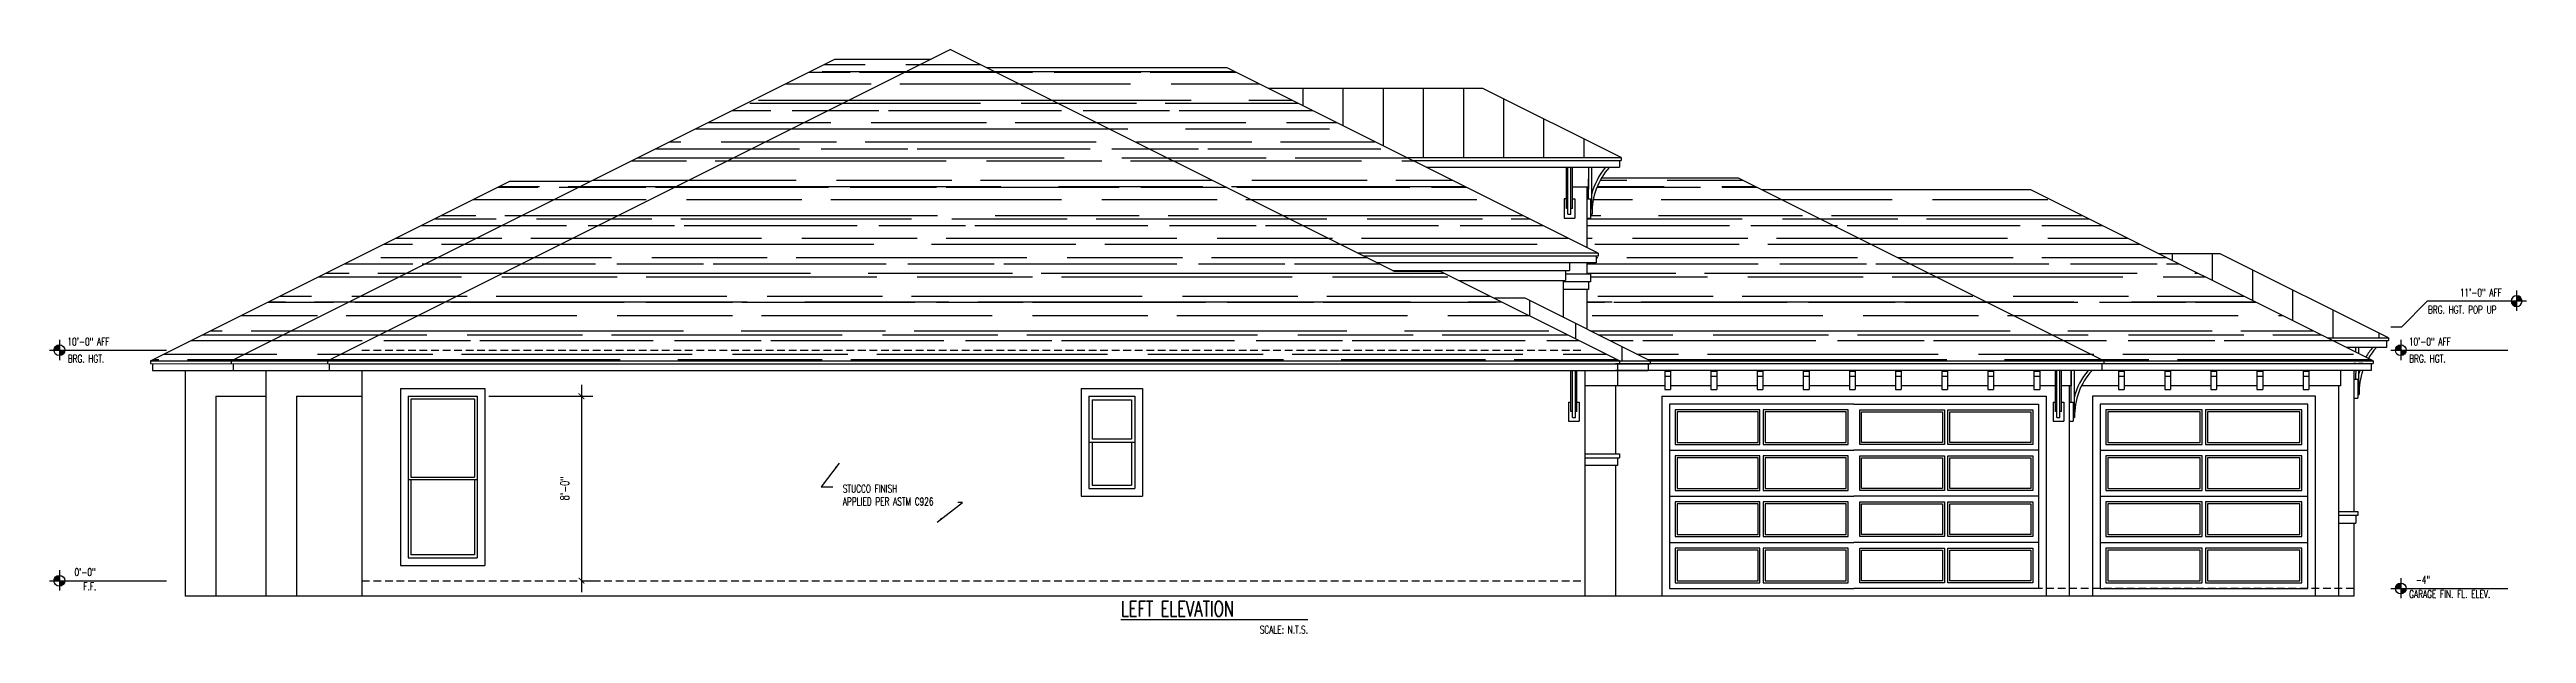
# Model space of a CAD drawing. Header units: inches. Extents: x -25328 to 8149, y -5530 to 4336.
# Drawn here: x -6075 to -4786, y 892 to 1196 of the extents above; entities that cross this region are included whole.
import ezdxf

# ---------------------------------------------------------------- set-up
doc = ezdxf.new("R2010")
doc.units = ezdxf.units.IN
doc.header["$LTSCALE"] = 16
doc.header["$MEASUREMENT"] = 0
doc.linetypes.add('ALPINE_SOLID', pattern=[0])
doc.linetypes.add('HIDDEN', pattern=[0.375, 0.25, -0.125])
doc.layers.get('0').update_dxf_attribs({"linetype": 'CONTINUOUS'})
doc.layers.get('DEFPOINTS').update_dxf_attribs({"linetype": 'CONTINUOUS'})
for name, color, linetype in [('CONC.', 3, 'CONTINUOUS'), ('DIM', 5, 'CONTINUOUS'), ('DIMS', 5, 'CONTINUOUS'), ('HATCH', 8, 'CONTINUOUS'), ('Layer_Notes', 7, 'ALPINE_SOLID'), ('ROOF', 1, 'CONTINUOUS'), ('TEXT', 11, 'CONTINUOUS'), ('WALLS EXT', 6, 'CONTINUOUS'), ('WALLS INT', 6, 'CONTINUOUS'), ('WINDOWS', 1, 'CONTINUOUS')]:
    doc.layers.add(name, color=color, linetype=linetype)
doc.styles.add('PAYTAS RM', font='romans.shx', dxfattribs={"width": 0.7, "height": 4.5})
doc.styles.add('PAYTS NOTES', font='romans.shx', dxfattribs={"width": 0.7, "height": 4.5})
doc.dimstyles.new('DIM- PAYTAS', dxfattribs={"dimscale": 48, "dimtxt": 0.1, "dimasz": 0.0625, "dimexe": 0.125, "dimexo": 0.125, "dimgap": 0.125, "dimtad": 1, "dimdec": 1, "dimzin": 3, "dimdsep": 46, "dimlunit": 4, "dimtxsty": 'PAYTAS RM', "dimblk": 'ARCHTICK', "dimcen": 0.09, "dimdle": 0.125, "dimclrd": 5, "dimclre": 5, "dimclrt": 11, "dimadec": 0, "dimazin": 0, "dimtfac": 1, "dimtdec": 1, "dimtofl": 0, "dimtmove": 2, "dimatfit": 3, "dimfxl": 0, "dimfrac": 2, "dimtolj": 1, "dimtzin": 3, "dimarcsym": 0})

# ---------------------------------------------------------------- blocks, each defined once
blk = doc.blocks.new('_ArchTick')
at = {"color": 0, "linetype": 'ByBlock', "const_width": 0.15}
blk.add_lwpolyline([(-0.5, -0.5), (0.5, 0.5)], dxfattribs=at)
blk = doc.blocks.new('ELEVBUB')
for p, q in [((-0.142, 0), (0.078, 0)), ((0, 0.151), (0, -0.142))]:
    blk.add_line(p, q)
at = {"const_width": 0.0781}
for points in [[(0, 0.039, 0.414214), (-0.039, 0, 1)], [(0, -0.039, 0.414213), (0.039, 0, 1)]]:
    blk.add_lwpolyline(points, format="xyb", dxfattribs=at)
blk.add_circle((0, 0), 0.0781)
blk = doc.blocks.new('*D1415')
at = {"layer": 'DEFPOINTS', "color": 0, "transparency": 16777216}
for p in [(-5852.3, 1015.9), (-5801, 919.9), (-5798.1, 919.9)]:
    blk.add_point(p, dxfattribs=at)
at = {"layer": 'DIM', "color": 5, "lineweight": -2, "transparency": 16777216}
for p, q in [((-5798.1, 1021.9), (-5798.1, 913.9)), ((-5846.3, 1015.9), (-5792.1, 1015.9)), ((-5795, 919.9), (-5792.1, 919.9))]:
    blk.add_line(p, q, dxfattribs=at)
at = {"layer": 'DIM', "color": 5, "lineweight": -2, "transparency": 16777216, "xscale": 3, "yscale": 3, "zscale": 3}
for p, rotation in [((-5798.1, 1015.9), 90), ((-5798.1, 919.9), 270)]:
    blk.add_blockref('_ArchTick', p, dxfattribs=dict(at, rotation=rotation))
at = {"layer": 'DIM', "color": 11, "transparency": 16777216, "insert": (-5806.8, 967.9), "char_height": 4.5, "attachment_point": 5, "rotation": 90, "style": 'PAYTAS RM', "bg_fill": 3, "box_fill_scale": 1.25, "bg_fill_color": 256, "bg_fill_true_color": 13158600, "bg_fill_transparency": 0}
blk.add_mtext('\\A1;8\'-0"', dxfattribs=at)

msp = doc.modelspace()

# ---------------------------------------------------------------- hatches: boundary and pattern name
at = {"layer": 'HATCH'}
h = msp.add_hatch(dxfattribs=at)
h.set_pattern_fill('AR-RROOF', color=8, scale=15, style=0)
h.paths.add_polyline_path([(-5044.26653189, 1123.40700971), (-5184.26653189, 1123.40700971), (-5006.26653189, 1034.40700971), (-4866.26653189, 1034.40700971)])
h.paths.add_polyline_path([(-5196.26653189, 1129.40700971), (-5267.64250451, 1129.40700971, 0.1407872555), (-5272.47750205, 1110.62914566), (-5273.26653189, 1110.62914566), (-5273.26653189, 1108.62914566), (-5275.26653189, 1108.62914566), (-5275.26653189, 1093.37914566), (-5269.26653189, 1090.37914566), (-5269.26653189, 1088.87914566), (-5270.26653189, 1088.87914566), (-5270.26653189, 1085.37914566), (-5275.26653189, 1085.37914566), (-5275.26653189, 1079.5162353), (-5273.26653189, 1079.5162353), (-5273.26653189, 1075.5162353), (-5274.26653189, 1075.5162353), (-5274.26653189, 1071.5162353), (-5275.26653189, 1071.5162353), (-5275.26653189, 1050.90700971), (-5242.26653189, 1034.40700971), (-5006.26653189, 1034.40700971)])
h.paths.add_polyline_path([(-5462.26653189, 1186.87914566), (-5587.2108038, 1186.87914566), (-5394.2108038, 1090.37914566), (-5269.26653189, 1090.37914566)])
h.paths.add_polyline_path([(-5351.26653189, 1080.90700971), (-5375.26653189, 1080.90700971), (-5376.2108038, 1081.37914566), (-5606.26653189, 1196.40700971), (-5930.26653189, 1034.40700971), (-5281.01653189, 1034.40700971), (-5281.01653189, 1045.78200971)])
h.paths.add_polyline_path([(-5281.01653189, 1045.78200971), (-5281.01653189, 1034.40700971), (-5258.26653189, 1034.40700971)])
h.paths.add_polyline_path([(-5616.26653189, 1191.40700971), (-5666.26653189, 1191.40700971), (-5980.26653189, 1034.40700971), (-5930.26653189, 1034.40700971)])
h.paths.add_polyline_path([(-5793.26653189, 1127.90700971), (-5835.26653189, 1127.90700971), (-6022.26653189, 1034.40700971), (-5980.26653189, 1034.40700971)])

# ---------------------------------------------------------------- linework, layer by layer
at = {"layer": 'CONC.'}
for p in [(-5912.26653189, 911.87914566), (-4876.26653189, 911.87914566)]:
    msp.add_line(p, (-6004.26653189, 911.87914566), dxfattribs=at)
at = {"layer": 'DIM'}
msp.add_line((-5269.26653189, 1090.37914566), (-5269.26653189, 1088.87914566), dxfattribs=at)
at = {"layer": 'DIMS'}
for p, q in [((-5274.26653189, 1124.68097185), (-5282.70403189, 1124.68097185)), ((-4838.13410057, 1065.44447823), (-4851.44639548, 1051.87914566)), ((-4794.40283183, 1065.44447823), (-4838.13410057, 1065.44447823)), ((-4851.44639548, 1051.87914566), (-4856.9729316, 1051.87914566)), ((-6066.8316699, 1039.87914566), (-6013.91667861, 1039.87914566)), ((-4849.04997531, 1039.87914566), (-4796.13498402, 1039.87914566)), ((-5254.52015951, 1021.39358901), (-5259.26653189, 1021.39358901)), ((-6066.8316699, 919.87914566), (-6013.91667861, 919.87914566)), ((-4849.04997531, 915.87914566), (-4796.13498402, 915.87914566))]:
    msp.add_line(p, q, dxfattribs=at)
at = {"layer": 'HATCH', "color": 8, "linetype": 'HIDDEN'}
for p, q in [((-5912.26653189, 1039.87914566), (-5276.26653189, 1039.87914566)), ((-5912.26653189, 919.87914566), (-5276.26653189, 919.87914566)), ((-4876.26653189, 915.87914566), (-5129.70524039, 915.87914566))]:
    msp.add_line(p, q, dxfattribs=at)
at = {"layer": 'Layer_Notes', "color": 8}
for p, q in [((-5422.90845088, 1176.12914566), (-5422.90845088, 1167.20010515)), ((-5402.03103388, 1176.12914566), (-5402.03103388, 1156.76139665)), ((-5381.15361688, 1176.12914566), (-5381.15361688, 1146.32268816)), ((-5360.27619988, 1176.12914566), (-5360.27619988, 1140.12914566)), ((-5339.39878288, 1176.12914566), (-5339.39878288, 1140.12914566)), ((-5318.52136589, 1170.75656266), (-5318.52136589, 1140.12914566)), ((-5297.64394889, 1160.31785416), (-5297.64394889, 1140.12914566)), ((-5276.76653189, 1149.87914566), (-5276.76653189, 1140.12914566)), ((-4970.77619988, 1090.09849991), (-4970.77619988, 1086.6618437)), ((-4949.89878288, 1090.09849991), (-4949.89878288, 1076.2231352)), ((-4929.02136589, 1081.75656266), (-4929.02136589, 1065.7844267)), ((-4908.14394889, 1071.31785416), (-4908.14394889, 1055.3457182)), ((-5305.01653189, 1065.78200971), (-5305.01653189, 1057.78200971)), ((-4887.26653189, 1060.87914566), (-4887.26653189, 1046.37914566)), ((-5281.01653189, 1053.78200971), (-5281.01653189, 1045.78200971)), ((-4863.26653189, 1048.87914566), (-4863.26653189, 1046.37914566)), ((-5257.01653189, 1041.78200971), (-5257.01653189, 1034.40700971))]:
    msp.add_line(p, q, dxfattribs=at)
at = {"layer": 'ROOF', "color": 6}
for p, q in [((-5980.26653189, 1034.40700971), (-5666.26653189, 1191.40700971)), ((-5930.26653189, 1034.40700971), (-5606.26653189, 1196.40700971)), ((-5666.26653189, 1191.40700971), (-5616.26653189, 1191.40700971)), ((-5375.26653189, 1080.90700971), (-5606.26653189, 1196.40700971)), ((-5462.26653189, 1186.87914566), (-5587.2108038, 1186.87914566)), ((-5269.26653189, 1090.37914566), (-5462.26653189, 1186.87914566)), ((-5329.26653189, 1176.12914566), (-5440.76653189, 1176.12914566)), ((-5257.26653189, 1140.12914566), (-5329.26653189, 1176.12914566)), ((-5368.76653189, 1140.12914566), (-5257.26653189, 1140.12914566)), ((-5358.76653189, 1135.12914566), (-5258.26653189, 1135.12914566)), ((-5258.26653189, 1138.62914566), (-5258.26653189, 1135.12914566)), ((-6022.26653189, 1034.40700971), (-5835.26653189, 1127.90700971)), ((-5835.26653189, 1127.90700971), (-5793.26653189, 1127.90700971)), ((-5275.26653189, 1124.68097185), (-5275.26653189, 1093.37914566)), ((-5196.26653189, 1129.40700971), (-5267.64250451, 1129.40700971)), ((-5006.26653189, 1034.40700971), (-5196.26653189, 1129.40700971)), ((-5044.26653189, 1123.40700971), (-5184.26653189, 1123.40700971)), ((-4866.26653189, 1034.40700971), (-5044.26653189, 1123.40700971)), ((-5269.26653189, 1090.37914566), (-5394.2108038, 1090.37914566)), ((-5270.26653189, 1085.37914566), (-5384.2108038, 1085.37914566)), ((-5275.26653189, 1085.37914566), (-5275.26653189, 1079.5162353)), ((-5270.26653189, 1088.87914566), (-5270.26653189, 1085.37914566)), ((-4945.70524039, 1090.09849991), (-4977.6495123, 1090.09849991)), ((-4858.26653189, 1046.37914566), (-4945.70524039, 1090.09849991)), ((-5351.26653189, 1080.90700971), (-5375.26653189, 1080.90700971)), ((-5258.26653189, 1034.40700971), (-5351.26653189, 1080.90700971)), ((-5287.26653189, 1056.90700971), (-5287.26653189, 1076.14358901)), ((-5275.26653189, 1071.5162353), (-5275.26653189, 1050.90700971)), ((-5307.29515437, 1066.92132095), (-5323.29515437, 1066.92132095)), ((-5242.26653189, 1034.40700971), (-5307.29515437, 1066.92132095)), ((-4859.26653189, 1044.87914566), (-4859.26653189, 1041.37914566)), ((-6022.26653189, 1034.40700971), (-5242.26653189, 1034.40700971)), ((-6022.26653189, 1034.40700971), (-6022.26653189, 1033.01667742)), ((-6021.26653189, 1033.0165011), (-6021.26653189, 1029.40700971)), ((-5980.26653189, 1034.40700971), (-5980.26653189, 1033.00927187)), ((-5979.26653189, 1033.00909554), (-5979.26653189, 1029.40700971)), ((-5929.26653189, 1032.90700971), (-5929.26653189, 1029.40700971)), ((-5259.26653189, 1032.90700971), (-5259.26653189, 1029.40700971)), ((-5243.26653189, 1032.90700971), (-5243.26653189, 1029.40700971)), ((-5007.26653189, 1032.90700971), (-5007.26653189, 1029.40700971)), ((-4859.26653189, 1041.37914566), (-4880.2108038, 1041.37914566)), ((-4870.79128511, 1034.40700971), (-4873.76653189, 1034.40700971)), ((-4867.26653189, 1032.90700971), (-4867.26653189, 1029.40700971)), ((-6021.26653189, 1029.37914566), (-5243.26653189, 1029.37914566)), ((-5912.26653189, 1029.37914566), (-5912.26653189, 911.87914566)), ((-5276.26653189, 1029.37914566), (-5276.26653189, 911.87914566)), ((-4867.26653189, 1029.40700971), (-5260.26653189, 1029.40700971)), ((-5260.26653189, 1021.39358901), (-5260.26653189, 985.90700971)), ((-5024.26653189, 1021.40700971), (-5024.26653189, 911.87914566)), ((-5023.26653189, 1029.40700971), (-5023.26653189, 1021.40700971)), ((-4884.26653189, 1021.40700971), (-4884.26653189, 949.87914566)), ((-4876.26653189, 1029.40700971), (-4876.26653189, 955.92549887)), ((-4876.26653189, 1029.40700971), (-4875.26653189, 1029.40700971)), ((-4873.76653189, 1029.40700971), (-4872.95949842, 1029.40700971)), ((-5276.26653189, 985.90700971), (-5258.26653189, 985.90700971)), ((-5276.26653189, 983.90700971), (-5258.26653189, 983.90700971)), ((-5259.26653189, 979.90700971), (-5276.26653189, 979.90700971)), ((-5260.26653189, 991.87914566), (-5260.26653189, 985.90700971)), ((-5260.26653189, 979.90700971), (-5260.26653189, 911.87914566)), ((-5259.26653189, 983.90700971), (-5259.26653189, 979.90700971)), ((-5258.26653189, 985.90700971), (-5258.26653189, 983.90700971)), ((-4884.26653189, 955.92549887), (-4874.26653189, 955.92549887)), ((-4874.26653189, 953.87914566), (-4884.26653189, 953.87914566)), ((-4875.26653189, 953.87914566), (-4875.26653189, 949.87914566)), ((-4874.26653189, 955.92549887), (-4874.26653189, 953.87914566)), ((-4884.26653189, 949.87914566), (-4875.26653189, 949.87914566)), ((-4884.26653189, 949.87914566), (-4884.26653189, 911.87914566)), ((-4876.26653189, 949.87914566), (-4876.26653189, 911.87914566))]:
    msp.add_line(p, q, dxfattribs=at)
at = {"layer": 'WALLS EXT', "color": 8}
for p, q in [((-5365.76653189, 1138.62914566), (-5257.26653189, 1138.62914566)), ((-5257.26653189, 1140.12914566), (-5257.26653189, 1138.62914566)), ((-5269.26653189, 1088.87914566), (-5391.2108038, 1088.87914566)), ((-5269.26653189, 1090.37914566), (-5269.26653189, 1088.87914566)), ((-4887.2108038, 1044.87914566), (-4858.26653189, 1044.87914566)), ((-4858.26653189, 1046.37914566), (-4858.26653189, 1044.87914566)), ((-6022.26653189, 1033.01667742), (-5242.26653189, 1032.87914566)), ((-5930.26653189, 1034.40700971), (-5930.26653189, 1032.90700971)), ((-5929.26653189, 1032.87914566), (-5242.26653189, 1032.87914566)), ((-5260.26653189, 1032.90700971), (-4866.26653189, 1032.90700971)), ((-5258.26653189, 1034.40700971), (-5258.26653189, 1032.90700971)), ((-5242.26653189, 1034.40700971), (-5242.26653189, 1032.90700971)), ((-5006.26653189, 1034.40700971), (-5006.26653189, 1032.90700971)), ((-4875.26653189, 1032.90700971), (-4876.26653189, 1032.90700971)), ((-4871.53593221, 1032.90700971), (-4873.76653189, 1032.90700971)), ((-4866.26653189, 1034.40700971), (-4866.26653189, 1032.90700971))]:
    msp.add_line(p, q, dxfattribs=at)
at = {"layer": 'WALLS INT'}
for p, q in [((-6004.26653189, 1029.37914566), (-6004.26653189, 911.87914566)), ((-5962.26653189, 1029.37914566), (-5962.26653189, 911.87914566)), ((-5988.26653189, 1015.87914566), (-5988.26653189, 911.87914566)), ((-5988.26653189, 1015.87914566), (-5962.26653189, 1015.87914566)), ((-5946.26653189, 1015.87914566), (-5946.26653189, 911.87914566)), ((-5946.26653189, 1015.87914566), (-5912.26653189, 1015.87914566))]:
    msp.add_line(p, q, dxfattribs=at)
at = {"layer": 'WINDOWS'}
for p, q in [((-5285.82903189, 1113.62914566), (-5285.82903189, 1135.12914566)), ((-5285.01653189, 1110.62914566), (-5285.01653189, 1135.12914566)), ((-5283.51653189, 1110.62914566), (-5283.51653189, 1135.12914566)), ((-5282.70403189, 1113.62914566), (-5282.70403189, 1135.12914566)), ((-5274.26653189, 1135.12914566), (-5274.26653189, 1123.62914566)), ((-5274.26653189, 1135.12914566), (-5274.26653189, 1124.68097185)), ((-5272.76653189, 1135.12914566), (-5272.76653189, 1123.43816266)), ((-5274.26653189, 1118.62914566), (-5274.26653189, 1129.12914566)), ((-5272.76653189, 1129.32012867), (-5272.76653189, 1113.62914566)), ((-5287.04778189, 1118.62914566), (-5287.04778189, 1108.62914566)), ((-5285.82903189, 1118.62914566), (-5287.04778189, 1118.62914566)), ((-5287.04778189, 1108.62914566), (-5281.48528189, 1108.62914566)), ((-5285.01653189, 1113.62914566), (-5285.82903189, 1113.62914566)), ((-5285.01653189, 1110.62914566), (-5283.51653189, 1110.62914566)), ((-5282.70403189, 1113.62914566), (-5283.51653189, 1113.62914566)), ((-5282.70403189, 1118.62914566), (-5281.48528189, 1118.62914566)), ((-5281.48528189, 1118.62914566), (-5281.48528189, 1108.62914566)), ((-5275.26653189, 1118.62914566), (-5273.26653189, 1118.62914566)), ((-5275.26653189, 1108.62914566), (-5273.26653189, 1108.62914566)), ((-5273.26653189, 1118.62914566), (-5273.26653189, 1108.62914566)), ((-5273.26653189, 1113.62914566), (-5272.76653189, 1113.62914566)), ((-5273.26653189, 1110.62914566), (-5272.47750205, 1110.62914566)), ((-5284.26653189, 1085.37914566), (-5284.26653189, 1081.37914566)), ((-5376.2108038, 1081.37914566), (-5284.26653189, 1081.37914566)), ((-5341.7396905, 1076.14358901), (-5286.26653189, 1076.14358901)), ((-5273.26653189, 1075.5162353), (-5287.26653189, 1075.5162353)), ((-5274.26653189, 1071.5162353), (-5287.26653189, 1071.5162353)), ((-5286.26653189, 1081.37914566), (-5286.26653189, 1076.14358901)), ((-5273.26653189, 1079.5162353), (-5286.26653189, 1079.5162353)), ((-5274.26653189, 1075.5162353), (-5274.26653189, 1071.5162353)), ((-5273.26653189, 1079.5162353), (-5273.26653189, 1075.5162353)), ((-4890.2108038, 1046.37914566), (-4858.26653189, 1046.37914566)), ((-5260.26653189, 1034.40700971), (-4866.26653189, 1034.40700971)), ((-4875.26653189, 1038.90700971), (-4875.26653189, 1041.37914566)), ((-4873.76653189, 1041.37914566), (-4873.76653189, 1038.15700971)), ((-5892.26653189, 1019.87914566), (-5892.26653189, 927.87914566)), ((-5892.26653189, 1019.87914566), (-5848.26653189, 1019.87914566)), ((-5848.26653189, 1019.87914566), (-5848.26653189, 927.87914566)), ((-5538.26653189, 1019.87914566), (-5506.26653189, 1019.87914566)), ((-5538.26653189, 1019.87914566), (-5538.26653189, 963.87914566)), ((-5506.26653189, 1019.87914566), (-5506.26653189, 963.87914566)), ((-5283.47906305, 1007.90700971), (-5283.47906305, 1029.40700971)), ((-5282.66656305, 1004.90700971), (-5282.66656305, 1029.40700971)), ((-5281.16656305, 1004.90700971), (-5281.16656305, 1029.40700971)), ((-5280.35406305, 1007.90700971), (-5280.35406305, 1029.40700971)), ((-5259.26653189, 1021.39358901), (-5276.26653189, 1021.39358901)), ((-5234.63741676, 1021.40700971), (-5260.26653189, 1021.40700971)), ((-5259.26653189, 1029.40700971), (-5259.26653189, 1021.39358901)), ((-5245.11719717, 1021.39358901), (-5254.52015951, 1021.39358901)), ((-5234.63741676, 1029.40700971), (-5234.63741676, 1019.40700971)), ((-5234.63741676, 1028.90700971), (-5231.63741676, 1028.90700971)), ((-5234.63741676, 1026.40700971), (-5231.63741676, 1026.40700971)), ((-5234.63741676, 1019.40700971), (-5231.63741676, 1019.40700971)), ((-5231.63741676, 1029.40700971), (-5231.63741676, 1019.40700971)), ((-5210.63741676, 1021.40700971), (-5231.63741676, 1021.40700971)), ((-5210.63741676, 1029.40700971), (-5210.63741676, 1019.40700971)), ((-5210.63741676, 1028.90700971), (-5207.63741676, 1028.90700971)), ((-5210.63741676, 1026.40700971), (-5207.63741676, 1026.40700971)), ((-5210.63741676, 1019.40700971), (-5207.63741676, 1019.40700971)), ((-5207.63741676, 1029.40700971), (-5207.63741676, 1019.40700971)), ((-5186.63741676, 1021.40700971), (-5207.63741676, 1021.40700971)), ((-5186.63741676, 1029.40700971), (-5186.63741676, 1019.40700971)), ((-5186.63741676, 1028.90700971), (-5183.63741676, 1028.90700971)), ((-5186.63741676, 1026.40700971), (-5183.63741676, 1026.40700971)), ((-5186.63741676, 1019.40700971), (-5183.63741676, 1019.40700971)), ((-5183.63741676, 1029.40700971), (-5183.63741676, 1019.40700971)), ((-5162.63741676, 1021.40700971), (-5183.63741676, 1021.40700971)), ((-5162.63741676, 1029.40700971), (-5162.63741676, 1019.40700971)), ((-5162.63741676, 1028.90700971), (-5159.63741676, 1028.90700971)), ((-5162.63741676, 1026.40700971), (-5159.63741676, 1026.40700971)), ((-5162.63741676, 1019.40700971), (-5159.63741676, 1019.40700971)), ((-5159.63741676, 1029.40700971), (-5159.63741676, 1019.40700971)), ((-5138.63741676, 1021.40700971), (-5159.63741676, 1021.40700971)), ((-5138.63741676, 1029.40700971), (-5138.63741676, 1019.40700971)), ((-5138.63741676, 1028.90700971), (-5135.63741676, 1028.90700971)), ((-5138.63741676, 1026.40700971), (-5135.63741676, 1026.40700971)), ((-5138.63741676, 1019.40700971), (-5135.63741676, 1019.40700971)), ((-5135.63741676, 1029.40700971), (-5135.63741676, 1019.40700971)), ((-5114.63741676, 1021.40700971), (-5135.63741676, 1021.40700971)), ((-5114.63741676, 1029.40700971), (-5114.63741676, 1019.40700971)), ((-5114.63741676, 1028.90700971), (-5111.63741676, 1028.90700971)), ((-5114.63741676, 1026.40700971), (-5111.63741676, 1026.40700971)), ((-5114.63741676, 1019.40700971), (-5111.63741676, 1019.40700971)), ((-5111.63741676, 1029.40700971), (-5111.63741676, 1019.40700971)), ((-5090.63741676, 1021.40700971), (-5111.63741676, 1021.40700971)), ((-5090.63741676, 1029.40700971), (-5090.63741676, 1019.40700971)), ((-5090.63741676, 1028.90700971), (-5087.63741676, 1028.90700971)), ((-5090.63741676, 1026.40700971), (-5087.63741676, 1026.40700971)), ((-5090.63741676, 1019.40700971), (-5087.63741676, 1019.40700971)), ((-5087.63741676, 1029.40700971), (-5087.63741676, 1019.40700971)), ((-5066.63741676, 1021.40700971), (-5087.63741676, 1021.40700971)), ((-5066.63741676, 1029.40700971), (-5066.63741676, 1019.40700971)), ((-5066.63741676, 1028.90700971), (-5063.63741676, 1028.90700971)), ((-5066.63741676, 1026.40700971), (-5063.63741676, 1026.40700971)), ((-5066.63741676, 1019.40700971), (-5063.63741676, 1019.40700971)), ((-5063.63741676, 1029.40700971), (-5063.63741676, 1019.40700971)), ((-5042.63741676, 1021.40700971), (-5063.63741676, 1021.40700971)), ((-5042.63741676, 1029.40700971), (-5042.63741676, 1019.40700971)), ((-5042.63741676, 1028.90700971), (-5039.63741676, 1028.90700971)), ((-5042.63741676, 1026.40700971), (-5039.63741676, 1026.40700971)), ((-5042.63741676, 1019.40700971), (-5039.63741676, 1019.40700971)), ((-5039.63741676, 1029.40700971), (-5039.63741676, 1019.40700971)), ((-5031.47906305, 1021.40700971), (-5039.63741676, 1021.40700971)), ((-5031.47906305, 1007.90700971), (-5031.47906305, 1029.40700971)), ((-5030.66656305, 1004.90700971), (-5030.66656305, 1029.40700971)), ((-5029.16656305, 1004.90700971), (-5029.16656305, 1029.40700971)), ((-5028.35406305, 1007.90700971), (-5028.35406305, 1029.40700971)), ((-5023.26653189, 1021.40700971), (-5028.35406305, 1021.40700971)), ((-5023.26653189, 1012.90700971), (-5023.26653189, 1029.40700971)), ((-5021.76653189, 1029.40700971), (-5021.76653189, 1007.90700971)), ((-4998.63741676, 1021.40700971), (-5017.87180824, 1021.40700971)), ((-4998.63741676, 1029.40700971), (-4998.63741676, 1019.40700971)), ((-4998.63741676, 1028.90700971), (-4995.63741676, 1028.90700971)), ((-4998.63741676, 1026.40700971), (-4995.63741676, 1026.40700971)), ((-4998.63741676, 1019.40700971), (-4995.63741676, 1019.40700971)), ((-4995.63741676, 1029.40700971), (-4995.63741676, 1019.40700971)), ((-4974.63741676, 1021.40700971), (-4995.63741676, 1021.40700971)), ((-4974.63741676, 1029.40700971), (-4974.63741676, 1019.40700971)), ((-4974.63741676, 1028.90700971), (-4971.63741676, 1028.90700971)), ((-4974.63741676, 1026.40700971), (-4971.63741676, 1026.40700971)), ((-4974.63741676, 1019.40700971), (-4971.63741676, 1019.40700971)), ((-4971.63741676, 1029.40700971), (-4971.63741676, 1019.40700971)), ((-4950.63741676, 1021.40700971), (-4971.63741676, 1021.40700971)), ((-4950.63741676, 1029.40700971), (-4950.63741676, 1019.40700971)), ((-4950.63741676, 1028.90700971), (-4947.63741676, 1028.90700971)), ((-4950.63741676, 1026.40700971), (-4947.63741676, 1026.40700971)), ((-4950.63741676, 1019.40700971), (-4947.63741676, 1019.40700971)), ((-4947.63741676, 1029.40700971), (-4947.63741676, 1019.40700971)), ((-4926.63741676, 1021.40700971), (-4947.63741676, 1021.40700971)), ((-4926.63741676, 1029.40700971), (-4926.63741676, 1019.40700971)), ((-4926.63741676, 1028.90700971), (-4923.63741676, 1028.90700971)), ((-4926.63741676, 1026.40700971), (-4923.63741676, 1026.40700971)), ((-4926.63741676, 1019.40700971), (-4923.63741676, 1019.40700971)), ((-4923.63741676, 1029.40700971), (-4923.63741676, 1019.40700971)), ((-4902.63741676, 1021.40700971), (-4923.63741676, 1021.40700971)), ((-4902.63741676, 1029.40700971), (-4902.63741676, 1019.40700971)), ((-4902.63741676, 1028.90700971), (-4899.63741676, 1028.90700971)), ((-4902.63741676, 1026.40700971), (-4899.63741676, 1026.40700971)), ((-4902.63741676, 1019.40700971), (-4899.63741676, 1019.40700971)), ((-4899.63741676, 1029.40700971), (-4899.63741676, 1019.40700971)), ((-4883.26653189, 1021.40700971), (-4899.63741676, 1021.40700971)), ((-4883.26653189, 1029.40700971), (-4883.26653189, 1021.40700971)), ((-4876.26653189, 1024.87914566), (-4874.26653189, 1024.87914566)), ((-4875.26653189, 1029.37914566), (-4875.26653189, 1029.40700971)), ((-4875.26653189, 1029.37914566), (-4875.26653189, 1027.87914566)), ((-4875.26653189, 1024.87914566), (-4875.26653189, 1027.87914566)), ((-4874.26653189, 1024.87914566), (-4874.26653189, 1014.87914566)), ((-4874.26653189, 1019.87914566), (-4873.76653189, 1019.87914566)), ((-4873.76653189, 1029.40700971), (-4872.95949842, 1029.40700971)), ((-4873.76653189, 1029.40700971), (-4873.76653189, 1029.18816266)), ((-4873.76653189, 1029.18816266), (-4873.76653189, 1028.07012867)), ((-4873.76653189, 1028.07012867), (-4873.76653189, 1019.87914566)), ((-5888.26653189, 1015.87914566), (-5888.26653189, 931.87914566)), ((-5888.26653189, 1015.87914566), (-5852.26653189, 1015.87914566)), ((-5853.76653189, 1014.37914566), (-5886.76653189, 1014.37914566)), ((-5886.76653189, 1014.37914566), (-5886.76653189, 973.87914566)), ((-5853.76653189, 1014.37914566), (-5853.76653189, 973.87914566)), ((-5852.26653189, 1015.87914566), (-5852.26653189, 931.87914566)), ((-5852.26653189, 1015.87914566), (-5852.26653189, 931.87914566)), ((-5534.26653189, 1015.87914566), (-5534.26653189, 967.87914566)), ((-5534.26653189, 1015.87914566), (-5510.26653189, 1015.87914566)), ((-5532.51653189, 1014.12914566), (-5532.51653189, 993.62914566)), ((-5532.51653189, 1014.12914566), (-5512.01653189, 1014.12914566)), ((-5512.01653189, 1014.12914566), (-5512.01653189, 993.62914566)), ((-5510.26653189, 1015.87914566), (-5510.26653189, 967.87914566)), ((-5284.69781305, 1012.90700971), (-5283.47906305, 1012.90700971)), ((-5284.69781305, 1012.90700971), (-5284.69781305, 1002.90700971)), ((-5282.66656305, 1007.90700971), (-5283.47906305, 1007.90700971)), ((-5282.66656305, 1004.90700971), (-5281.16656305, 1004.90700971)), ((-5280.35406305, 1007.90700971), (-5281.16656305, 1007.90700971)), ((-5280.35406305, 1012.90700971), (-5279.13531305, 1012.90700971)), ((-5279.13531305, 1012.90700971), (-5279.13531305, 1002.90700971)), ((-5236.26653189, 1015.87914566), (-5036.26653189, 1015.87914566)), ((-5236.26653189, 1015.87914566), (-5236.26653189, 911.87914566)), ((-5232.26653189, 1011.87914566), (-5232.26653189, 915.87914566)), ((-5136.26653189, 1011.87914566), (-5232.26653189, 1011.87914566)), ((-5185.14153189, 1008.87914566), (-5229.26653189, 1008.87914566)), ((-5229.26653189, 1008.87914566), (-5229.26653189, 990.87914566)), ((-5186.14153189, 1007.87914566), (-5228.26653189, 1007.87914566)), ((-5228.26653189, 1007.87914566), (-5228.26653189, 991.87914566)), ((-5186.14153189, 991.87914566), (-5186.14153189, 1007.87914566)), ((-5185.14153189, 990.87914566), (-5185.14153189, 1008.87914566)), ((-5139.26653189, 1008.87914566), (-5183.39153189, 1008.87914566)), ((-5183.39153189, 1008.87914566), (-5183.39153189, 990.87914566)), ((-5140.26653189, 1007.87914566), (-5182.39153189, 1007.87914566)), ((-5182.39153189, 1007.87914566), (-5182.39153189, 991.87914566)), ((-5140.26653189, 991.87914566), (-5140.26653189, 1007.87914566)), ((-5139.26653189, 990.87914566), (-5139.26653189, 1008.87914566)), ((-5136.26653189, 1011.87914566), (-5040.26653189, 1011.87914566)), ((-5133.26653189, 1008.87914566), (-5089.14153189, 1008.87914566)), ((-5133.26653189, 990.87914566), (-5133.26653189, 1008.87914566)), ((-5132.26653189, 1007.87914566), (-5090.14153189, 1007.87914566)), ((-5132.26653189, 991.87914566), (-5132.26653189, 1007.87914566)), ((-5090.14153189, 1007.87914566), (-5090.14153189, 991.87914566)), ((-5089.14153189, 1008.87914566), (-5089.14153189, 990.87914566)), ((-5087.39153189, 1008.87914566), (-5043.26653189, 1008.87914566)), ((-5087.39153189, 990.87914566), (-5087.39153189, 1008.87914566)), ((-5086.39153189, 1007.87914566), (-5044.26653189, 1007.87914566)), ((-5086.39153189, 991.87914566), (-5086.39153189, 1007.87914566)), ((-5044.26653189, 1007.87914566), (-5044.26653189, 991.87914566)), ((-5043.26653189, 1008.87914566), (-5043.26653189, 990.87914566)), ((-5040.26653189, 1011.87914566), (-5040.26653189, 915.87914566)), ((-5036.26653189, 1015.87914566), (-5036.26653189, 911.87914566)), ((-5032.69781305, 1012.90700971), (-5031.47906305, 1012.90700971)), ((-5032.69781305, 1012.90700971), (-5032.69781305, 1002.90700971)), ((-5030.66656305, 1007.90700971), (-5031.47906305, 1007.90700971)), ((-5030.66656305, 1004.90700971), (-5029.16656305, 1004.90700971)), ((-5028.35406305, 1007.90700971), (-5029.16656305, 1007.90700971)), ((-5028.35406305, 1012.90700971), (-5027.13531305, 1012.90700971)), ((-5027.13531305, 1012.90700971), (-5027.13531305, 1002.90700971)), ((-5024.26653189, 1012.90700971), (-5022.26653189, 1012.90700971)), ((-5022.26653189, 1012.90700971), (-5022.26653189, 1002.90700971)), ((-5022.26653189, 1007.90700971), (-5021.76653189, 1007.90700971)), ((-5022.26653189, 1004.90700971), (-5021.47750205, 1004.90700971)), ((-5012.26653189, 1015.87914566), (-5012.26653189, 911.87914566)), ((-4896.26653189, 1015.87914566), (-5012.26653189, 1015.87914566)), ((-5008.26653189, 1011.87914566), (-5008.26653189, 915.87914566)), ((-4900.26653189, 1011.87914566), (-5008.26653189, 1011.87914566)), ((-4955.14153189, 1008.87914566), (-5005.26653189, 1008.87914566)), ((-5005.26653189, 1008.87914566), (-5005.26653189, 990.87914566)), ((-4956.14153189, 1007.87914566), (-5004.26653189, 1007.87914566)), ((-5004.26653189, 1007.87914566), (-5004.26653189, 991.87914566)), ((-4956.14153189, 991.87914566), (-4956.14153189, 1007.87914566)), ((-4955.14153189, 990.87914566), (-4955.14153189, 1008.87914566)), ((-4903.26653189, 1008.87914566), (-4953.39153189, 1008.87914566)), ((-4953.39153189, 1008.87914566), (-4953.39153189, 990.87914566)), ((-4904.26653189, 1007.87914566), (-4952.39153189, 1007.87914566)), ((-4952.39153189, 1007.87914566), (-4952.39153189, 991.87914566)), ((-4904.26653189, 991.87914566), (-4904.26653189, 1007.87914566)), ((-4903.26653189, 990.87914566), (-4903.26653189, 1008.87914566)), ((-4900.26653189, 915.87914566), (-4900.26653189, 1011.87914566)), ((-4896.26653189, 911.87914566), (-4896.26653189, 1015.87914566)), ((-4876.26653189, 1014.87914566), (-4874.26653189, 1014.87914566)), ((-4874.26653189, 1016.87914566), (-4873.47750205, 1016.87914566)), ((-5512.01653189, 993.62914566), (-5532.51653189, 993.62914566)), ((-5284.69781305, 1002.90700971), (-5279.13531305, 1002.90700971)), ((-5032.69781305, 1002.90700971), (-5027.13531305, 1002.90700971)), ((-5024.26653189, 1002.90700971), (-5022.26653189, 1002.90700971)), ((-5510.26653189, 991.87914566), (-5534.26653189, 991.87914566)), ((-5532.51653189, 991.87914566), (-5532.51653189, 969.62914566)), ((-5512.01653189, 991.87914566), (-5512.01653189, 969.62914566)), ((-5232.26653189, 987.87914566), (-5136.26653189, 987.87914566)), ((-5229.26653189, 990.87914566), (-5185.14153189, 990.87914566)), ((-5185.14153189, 984.87914566), (-5229.26653189, 984.87914566)), ((-5229.26653189, 984.87914566), (-5229.26653189, 966.87914566)), ((-5228.26653189, 991.87914566), (-5186.14153189, 991.87914566)), ((-5186.14153189, 983.87914566), (-5228.26653189, 983.87914566)), ((-5228.26653189, 983.87914566), (-5228.26653189, 967.87914566)), ((-5186.14153189, 967.87914566), (-5186.14153189, 983.87914566)), ((-5185.14153189, 966.87914566), (-5185.14153189, 984.87914566)), ((-5183.39153189, 990.87914566), (-5139.26653189, 990.87914566)), ((-5139.26653189, 984.87914566), (-5183.39153189, 984.87914566)), ((-5183.39153189, 984.87914566), (-5183.39153189, 966.87914566)), ((-5182.39153189, 991.87914566), (-5140.26653189, 991.87914566)), ((-5140.26653189, 983.87914566), (-5182.39153189, 983.87914566)), ((-5182.39153189, 983.87914566), (-5182.39153189, 967.87914566)), ((-5140.26653189, 967.87914566), (-5140.26653189, 983.87914566)), ((-5139.26653189, 966.87914566), (-5139.26653189, 984.87914566)), ((-5040.26653189, 987.87914566), (-5136.26653189, 987.87914566)), ((-5089.14153189, 990.87914566), (-5133.26653189, 990.87914566)), ((-5133.26653189, 984.87914566), (-5089.14153189, 984.87914566)), ((-5133.26653189, 966.87914566), (-5133.26653189, 984.87914566)), ((-5090.14153189, 991.87914566), (-5132.26653189, 991.87914566)), ((-5132.26653189, 983.87914566), (-5090.14153189, 983.87914566)), ((-5132.26653189, 967.87914566), (-5132.26653189, 983.87914566)), ((-5090.14153189, 983.87914566), (-5090.14153189, 967.87914566)), ((-5089.14153189, 984.87914566), (-5089.14153189, 966.87914566)), ((-5043.26653189, 990.87914566), (-5087.39153189, 990.87914566)), ((-5087.39153189, 984.87914566), (-5043.26653189, 984.87914566)), ((-5087.39153189, 966.87914566), (-5087.39153189, 984.87914566)), ((-5044.26653189, 991.87914566), (-5086.39153189, 991.87914566)), ((-5086.39153189, 983.87914566), (-5044.26653189, 983.87914566)), ((-5086.39153189, 967.87914566), (-5086.39153189, 983.87914566)), ((-5044.26653189, 983.87914566), (-5044.26653189, 967.87914566)), ((-5043.26653189, 984.87914566), (-5043.26653189, 966.87914566)), ((-5008.26653189, 987.87914566), (-4900.26653189, 987.87914566)), ((-5005.26653189, 990.87914566), (-4955.14153189, 990.87914566)), ((-4955.14153189, 984.87914566), (-5005.26653189, 984.87914566)), ((-5005.26653189, 984.87914566), (-5005.26653189, 966.87914566)), ((-5004.26653189, 991.87914566), (-4956.14153189, 991.87914566)), ((-4956.14153189, 983.87914566), (-5004.26653189, 983.87914566)), ((-5004.26653189, 983.87914566), (-5004.26653189, 967.87914566)), ((-4956.14153189, 967.87914566), (-4956.14153189, 983.87914566)), ((-4955.14153189, 966.87914566), (-4955.14153189, 984.87914566)), ((-4953.39153189, 990.87914566), (-4903.26653189, 990.87914566)), ((-4903.26653189, 984.87914566), (-4953.39153189, 984.87914566)), ((-4953.39153189, 984.87914566), (-4953.39153189, 966.87914566)), ((-4952.39153189, 991.87914566), (-4904.26653189, 991.87914566)), ((-4904.26653189, 983.87914566), (-4952.39153189, 983.87914566)), ((-4952.39153189, 983.87914566), (-4952.39153189, 967.87914566)), ((-4904.26653189, 967.87914566), (-4904.26653189, 983.87914566)), ((-4903.26653189, 966.87914566), (-4903.26653189, 984.87914566)), ((-5852.26653189, 972.37914566), (-5888.26653189, 972.37914566)), ((-5886.76653189, 973.87914566), (-5853.76653189, 973.87914566)), ((-5886.76653189, 972.37914566), (-5886.76653189, 933.37914566)), ((-5853.76653189, 972.37914566), (-5853.76653189, 933.37914566)), ((-5534.26653189, 967.87914566), (-5510.26653189, 967.87914566)), ((-5532.51653189, 969.62914566), (-5512.01653189, 969.62914566)), ((-5229.26653189, 966.87914566), (-5185.14153189, 966.87914566)), ((-5228.26653189, 967.87914566), (-5186.14153189, 967.87914566)), ((-5183.39153189, 966.87914566), (-5139.26653189, 966.87914566)), ((-5182.39153189, 967.87914566), (-5140.26653189, 967.87914566)), ((-5089.14153189, 966.87914566), (-5133.26653189, 966.87914566)), ((-5090.14153189, 967.87914566), (-5132.26653189, 967.87914566)), ((-5043.26653189, 966.87914566), (-5087.39153189, 966.87914566)), ((-5044.26653189, 967.87914566), (-5086.39153189, 967.87914566)), ((-5005.26653189, 966.87914566), (-4955.14153189, 966.87914566)), ((-5004.26653189, 967.87914566), (-4956.14153189, 967.87914566)), ((-4953.39153189, 966.87914566), (-4903.26653189, 966.87914566)), ((-4952.39153189, 967.87914566), (-4904.26653189, 967.87914566)), ((-5538.26653189, 963.87914566), (-5506.26653189, 963.87914566)), ((-5232.26653189, 963.87914566), (-5136.26653189, 963.87914566)), ((-5185.14153189, 960.87914566), (-5229.26653189, 960.87914566)), ((-5229.26653189, 960.87914566), (-5229.26653189, 942.87914566)), ((-5186.14153189, 959.87914566), (-5228.26653189, 959.87914566)), ((-5228.26653189, 959.87914566), (-5228.26653189, 943.87914566)), ((-5186.14153189, 943.87914566), (-5186.14153189, 959.87914566)), ((-5185.14153189, 942.87914566), (-5185.14153189, 960.87914566)), ((-5139.26653189, 960.87914566), (-5183.39153189, 960.87914566)), ((-5183.39153189, 960.87914566), (-5183.39153189, 942.87914566)), ((-5140.26653189, 959.87914566), (-5182.39153189, 959.87914566)), ((-5182.39153189, 959.87914566), (-5182.39153189, 943.87914566)), ((-5140.26653189, 943.87914566), (-5140.26653189, 959.87914566)), ((-5139.26653189, 942.87914566), (-5139.26653189, 960.87914566)), ((-5040.26653189, 963.87914566), (-5136.26653189, 963.87914566)), ((-5133.26653189, 960.87914566), (-5089.14153189, 960.87914566)), ((-5133.26653189, 942.87914566), (-5133.26653189, 960.87914566)), ((-5132.26653189, 959.87914566), (-5090.14153189, 959.87914566)), ((-5132.26653189, 943.87914566), (-5132.26653189, 959.87914566)), ((-5090.14153189, 959.87914566), (-5090.14153189, 943.87914566)), ((-5089.14153189, 960.87914566), (-5089.14153189, 942.87914566)), ((-5087.39153189, 960.87914566), (-5043.26653189, 960.87914566)), ((-5087.39153189, 942.87914566), (-5087.39153189, 960.87914566)), ((-5086.39153189, 959.87914566), (-5044.26653189, 959.87914566)), ((-5086.39153189, 943.87914566), (-5086.39153189, 959.87914566)), ((-5044.26653189, 959.87914566), (-5044.26653189, 943.87914566)), ((-5043.26653189, 960.87914566), (-5043.26653189, 942.87914566)), ((-5008.26653189, 963.87914566), (-4900.26653189, 963.87914566)), ((-4955.14153189, 960.87914566), (-5005.26653189, 960.87914566)), ((-5005.26653189, 960.87914566), (-5005.26653189, 942.87914566)), ((-4956.14153189, 959.87914566), (-5004.26653189, 959.87914566)), ((-5004.26653189, 959.87914566), (-5004.26653189, 943.87914566)), ((-4956.14153189, 943.87914566), (-4956.14153189, 959.87914566)), ((-4955.14153189, 942.87914566), (-4955.14153189, 960.87914566)), ((-4903.26653189, 960.87914566), (-4953.39153189, 960.87914566)), ((-4953.39153189, 960.87914566), (-4953.39153189, 942.87914566)), ((-4904.26653189, 959.87914566), (-4952.39153189, 959.87914566)), ((-4952.39153189, 959.87914566), (-4952.39153189, 943.87914566)), ((-4904.26653189, 943.87914566), (-4904.26653189, 959.87914566)), ((-4903.26653189, 942.87914566), (-4903.26653189, 960.87914566)), ((-5229.26653189, 942.87914566), (-5185.14153189, 942.87914566)), ((-5228.26653189, 943.87914566), (-5186.14153189, 943.87914566)), ((-5183.39153189, 942.87914566), (-5139.26653189, 942.87914566)), ((-5182.39153189, 943.87914566), (-5140.26653189, 943.87914566)), ((-5089.14153189, 942.87914566), (-5133.26653189, 942.87914566)), ((-5090.14153189, 943.87914566), (-5132.26653189, 943.87914566)), ((-5043.26653189, 942.87914566), (-5087.39153189, 942.87914566)), ((-5044.26653189, 943.87914566), (-5086.39153189, 943.87914566)), ((-5005.26653189, 942.87914566), (-4955.14153189, 942.87914566)), ((-5004.26653189, 943.87914566), (-4956.14153189, 943.87914566)), ((-4953.39153189, 942.87914566), (-4903.26653189, 942.87914566)), ((-4952.39153189, 943.87914566), (-4904.26653189, 943.87914566)), ((-5892.26653189, 927.87914566), (-5848.26653189, 927.87914566)), ((-5888.26653189, 931.87914566), (-5852.26653189, 931.87914566)), ((-5853.76653189, 933.37914566), (-5886.76653189, 933.37914566)), ((-5232.26653189, 939.87914566), (-5136.26653189, 939.87914566)), ((-5185.14153189, 936.87914566), (-5229.26653189, 936.87914566)), ((-5229.26653189, 936.87914566), (-5229.26653189, 918.87914566)), ((-5186.14153189, 935.87914566), (-5228.26653189, 935.87914566)), ((-5228.26653189, 935.87914566), (-5228.26653189, 919.87914566)), ((-5186.14153189, 919.87914566), (-5186.14153189, 935.87914566)), ((-5185.14153189, 918.87914566), (-5185.14153189, 936.87914566)), ((-5139.26653189, 936.87914566), (-5183.39153189, 936.87914566)), ((-5183.39153189, 936.87914566), (-5183.39153189, 918.87914566)), ((-5140.26653189, 935.87914566), (-5182.39153189, 935.87914566)), ((-5182.39153189, 935.87914566), (-5182.39153189, 919.87914566)), ((-5140.26653189, 919.87914566), (-5140.26653189, 935.87914566)), ((-5139.26653189, 918.87914566), (-5139.26653189, 936.87914566)), ((-5040.26653189, 939.87914566), (-5136.26653189, 939.87914566)), ((-5133.26653189, 936.87914566), (-5089.14153189, 936.87914566)), ((-5133.26653189, 918.87914566), (-5133.26653189, 936.87914566)), ((-5132.26653189, 935.87914566), (-5090.14153189, 935.87914566)), ((-5132.26653189, 919.87914566), (-5132.26653189, 935.87914566)), ((-5090.14153189, 935.87914566), (-5090.14153189, 919.87914566)), ((-5089.14153189, 936.87914566), (-5089.14153189, 918.87914566)), ((-5087.39153189, 936.87914566), (-5043.26653189, 936.87914566)), ((-5087.39153189, 918.87914566), (-5087.39153189, 936.87914566)), ((-5086.39153189, 935.87914566), (-5044.26653189, 935.87914566)), ((-5086.39153189, 919.87914566), (-5086.39153189, 935.87914566)), ((-5044.26653189, 935.87914566), (-5044.26653189, 919.87914566)), ((-5043.26653189, 936.87914566), (-5043.26653189, 918.87914566)), ((-5008.26653189, 939.87914566), (-4900.26653189, 939.87914566)), ((-4955.14153189, 936.87914566), (-5005.26653189, 936.87914566)), ((-5005.26653189, 936.87914566), (-5005.26653189, 918.87914566)), ((-4956.14153189, 935.87914566), (-5004.26653189, 935.87914566)), ((-5004.26653189, 935.87914566), (-5004.26653189, 919.87914566)), ((-4956.14153189, 919.87914566), (-4956.14153189, 935.87914566)), ((-4955.14153189, 918.87914566), (-4955.14153189, 936.87914566)), ((-4903.26653189, 936.87914566), (-4953.39153189, 936.87914566)), ((-4953.39153189, 936.87914566), (-4953.39153189, 918.87914566)), ((-4904.26653189, 935.87914566), (-4952.39153189, 935.87914566)), ((-4952.39153189, 935.87914566), (-4952.39153189, 919.87914566)), ((-4904.26653189, 919.87914566), (-4904.26653189, 935.87914566)), ((-4903.26653189, 918.87914566), (-4903.26653189, 936.87914566)), ((-5232.26653189, 915.87914566), (-5136.26653189, 915.87914566)), ((-5229.26653189, 918.87914566), (-5185.14153189, 918.87914566)), ((-5228.26653189, 919.87914566), (-5186.14153189, 919.87914566)), ((-5183.39153189, 918.87914566), (-5139.26653189, 918.87914566)), ((-5182.39153189, 919.87914566), (-5140.26653189, 919.87914566)), ((-5040.26653189, 915.87914566), (-5136.26653189, 915.87914566)), ((-5089.14153189, 918.87914566), (-5133.26653189, 918.87914566)), ((-5090.14153189, 919.87914566), (-5132.26653189, 919.87914566)), ((-5043.26653189, 918.87914566), (-5087.39153189, 918.87914566)), ((-5044.26653189, 919.87914566), (-5086.39153189, 919.87914566)), ((-5008.26653189, 915.87914566), (-4900.26653189, 915.87914566)), ((-5005.26653189, 918.87914566), (-4955.14153189, 918.87914566)), ((-5004.26653189, 919.87914566), (-4956.14153189, 919.87914566)), ((-4953.39153189, 918.87914566), (-4903.26653189, 918.87914566)), ((-4952.39153189, 919.87914566), (-4904.26653189, 919.87914566))]:
    msp.add_line(p, q, dxfattribs=at)
for centre, radius, start, end in [((-5237.37652817, 1111.60260927), 36.61446993, 140.0179559217, 165.1405594268), ((-5237.37652817, 1111.60260927), 35.11446993, 137.9332834902, 181.5885902023), ((-4838.37652817, 1017.85260927), 36.61446993, 140.0179559217, 149.7802647722), ((-4838.37652817, 1017.85260927), 35.11446993, 137.9332834902, 149.6239201561), ((-4986.37652817, 1005.88047331), 36.61446993, 140.0179559217, 165.1405594268), ((-4986.37652817, 1005.88047331), 35.11446993, 137.9332834902, 181.5885902023), ((-4838.37652817, 1017.85260927), 36.61446993, 161.604818313, 165.1405594268), ((-4838.37652817, 1017.85260927), 35.11446993, 160.7889029524, 181.5885902023)]:
    msp.add_arc(centre, radius, start, end, dxfattribs=at)

# ---------------------------------------------------------------- block references
at = {"layer": 'DIMS', "yscale": 36, "zscale": 36}
for p, xscale in [((-4791.59033183, 1065.44447823), -36), ((-6069.6441699, 1039.87914566), 36), ((-4851.86247531, 1039.87914566), 36), ((-6069.6441699, 919.87914566), 36), ((-4851.86247531, 915.87914566), 36)]:
    msp.add_blockref('ELEVBUB', p, dxfattribs=dict(at, xscale=xscale))

# ---------------------------------------------------------------- texts
at = {"layer": 'TEXT', "style": 'PAYTS NOTES', "width": 0.7}
for s, p in [('11\'-0" AFF', (-4821.12908665, 1067.90447608)), ('BRG. HGT. POP UP', (-4837.69545433, 1059.01844768)), ('10\'-0" AFF', (-6065.43874842, 1042.33914351)), ('10\'-0" AFF', (-4847.65705383, 1042.33914351)), ('BRG. HGT.', (-6065.27238074, 1033.45311511)), ('BRG. HGT.', (-4847.49068615, 1033.45311511)), ('STUCCO FINISH', (-5662.16826757, 965.80283431)), ('APPLIED PER ASTM C926', (-5662.16826757, 959.13616764)), ('0\'-0"', (-6061.80607709, 922.3664381)), ('F.F.', (-6057.15203257, 914.93025005)), ('GARAGE FIN. FL. ELEV.', (-4847.49068615, 910.93025005)), ('-4"', (-4844.0243825, 918.3664381)), ('SCALE: N.T.S.', (-5445.30108411, 892.42988405))]:
    msp.add_text(s, height=4, dxfattribs=at).set_placement(p)
at = {"layer": 'TEXT', "color": 3, "style": 'PAYTS NOTES', "width": 0.7}
msp.add_text('%%ULEFT ELEVATION          ', height=8, dxfattribs=at).set_placement((-5517.4911936, 901.3231519))

# ---------------------------------------------------------------- leaders
at = {"layer": 'DIMS'}
for points in [[(-5664.14158447, 981.02903377), (-5673.424693, 968.79982128), (-5667.3062674, 968.79982128)], [(-5613.08450988, 950.45601438), (-5599.97549251, 960.59902966), (-5602.3245523, 960.57673706)]]:
    msp.add_leader(points, dimstyle='DIM- PAYTAS', override={"dimgap": 0.125, "dimtad": 0}, dxfattribs=at)

# ---------------------------------------------------------------- next in the draw order: dimensions: what is measured, and where the dimension line sits
at = {"layer": 'DIM'}
dim = msp.add_linear_dim(base=(-5798.0792353, 919.87914566), p1=(-5852.26653189, 1015.87914566), p2=(-5801.0239478, 919.87914566), angle=90, dimstyle='DIM- PAYTAS', override={"dimtfill": 1, "dimarcsym": 2}, dxfattribs=at)
dim.commit()
dim.dimension.update_dxf_attribs({"geometry": '*D1415', "text_midpoint": (-5806.75780673, 967.87914566)})

doc.saveas('drawing.dxf')
